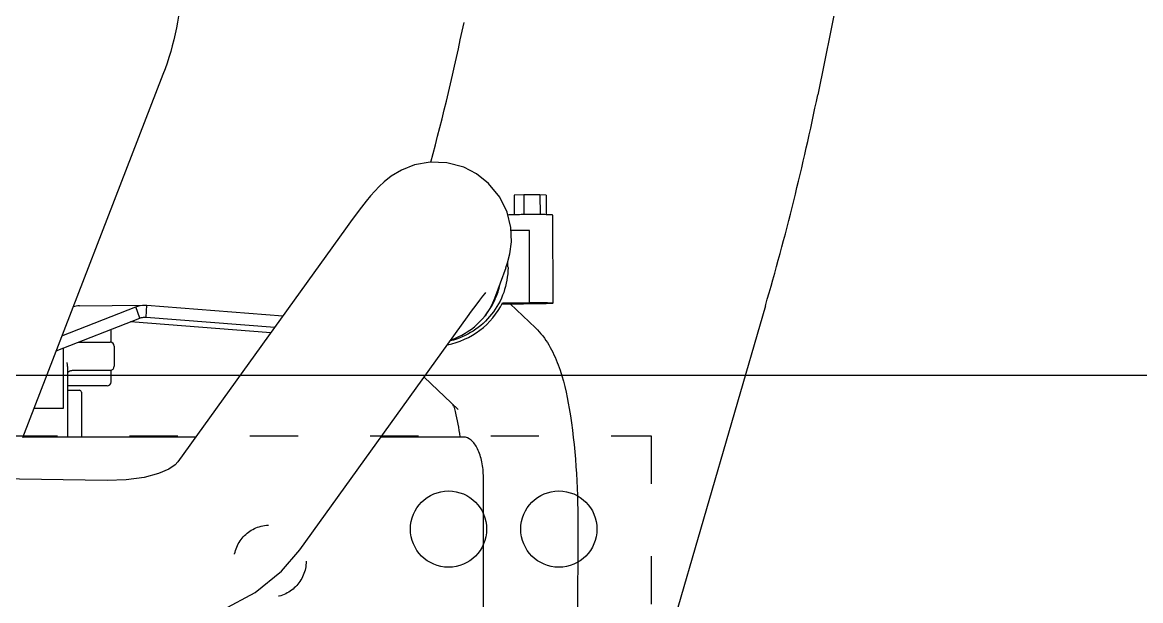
# Model space of a CAD drawing. Header units: metres. Extents: x 27859 to 32645, y 1492 to 8791.
# Drawn here: x 30341.1 to 30619.8, y 5946.3 to 6090.4 of the extents above; entities that cross this region are included whole.
import ezdxf

# ---------------------------------------------------------------- set-up
doc = ezdxf.new("R2010")
doc.units = ezdxf.units.M
doc.linetypes.add('ACAD_ISO03W100', pattern=[30, 12, -18])
doc.linetypes.add('CENTER', pattern=[2, 1.25, -0.25, 0.25, -0.25])
doc.layers.add('E-EQPT', color=190, linetype='Continuous')
doc.layers.add('E-HAT', color=253, linetype='CENTER', lineweight=15)

# ---------------------------------------------------------------- blocks, each defined once
blk = doc.blocks.new('EDG')
at = {"color": 0, "linetype": 'Continuous'}
for p, q in [((390.78, 1542.11, 1), (390.93, 1697.2, 1)), ((344, 1487.62, 1), (389.01, 1642.39, 1)), ((414.3, 1563.32, 1), (414.3, 1530.32, 1)), ((479.22, 1563.37, 1), (471.22, 1559.06, 1)), ((471.22, 1559.06, 1), (464.65, 1553.76, 1)), ((464.65, 1553.76, 1), (460.1, 1548.46, 1)), ((460.09, 1548.45, 1), (418.25, 1490.34, 1)), ((460.1, 1548.46, 1), (460.09, 1548.45, 1)), ((498.85, 1530.39, 1), (503.35, 1531.01, 1)), ((503.35, 1531.01, 1), (508.09, 1531.16, 1)), ((508.09, 1531.16, 1), (679.55, 1528.38, 1)), ((491.15, 1527.2, 1), (492.72, 1528.28, 1)), ((492.72, 1528.28, 1), (495.3, 1529.42, 1)), ((495.3, 1529.42, 1), (498.85, 1530.39, 1)), ((448.69, 1468.43, 1), (490.51, 1526.53, 1)), ((490.51, 1526.53, 1), (491.15, 1527.2, 1)), ((490.51, 1526.53, 1), (490.51, 1526.53, 1)), ((419.3, 1520.32, 1), (439.84, 1520.32, 1)), ((420.15, 1520.22, 1), (420.13, 1520.35, 1)), ((486.05, 1520.32, 1), (529.15, 1520.32, 1)), ((494.18, 1429.97, 1), (529.23, 1520.55, 1)), ((514.52, 1509.17, 1), (514.52, 1520.32, 1)), ((517.89, 1520.32, 1), (517.89, 1503.15, 1)), ((429.09, 1505.39, 1), (420.58, 1513.44, 1)), ((526.35, 1513.1, 1), (518.99, 1513.1, 1)), ((518.99, 1513.1, 1), (518.99, 1498.12, 1)), ((517.89, 1508.67, 1), (515.02, 1508.67, 1)), ((507.12, 1506.57, 1), (507.12, 1503.65, 1)), ((508.12, 1507.57, 1), (517.89, 1507.57, 1)), ((506.32, 1497.67, 1), (506.32, 1502.67, 1)), ((516.74, 1503.67, 1), (507.32, 1503.67, 1)), ((516.92, 1503.69, 1), (516.74, 1503.67, 1)), ((517.18, 1503.74, 1), (516.92, 1503.69, 1)), ((517.41, 1503.84, 1), (517.18, 1503.74, 1)), ((517.62, 1503.96, 1), (517.41, 1503.84, 1)), ((517.78, 1504.11, 1), (517.62, 1503.96, 1)), ((517.89, 1504.23, 1), (517.78, 1504.11, 1)), ((517.89, 1503.15, 1), (517.89, 1503.13, 1)), ((517.89, 1503.13, 1), (517.9, 1503.07, 1)), ((517.9, 1503.07, 1), (517.9, 1503.01, 1)), ((517.9, 1503.01, 1), (517.91, 1502.96, 1)), ((517.91, 1502.96, 1), (517.91, 1502.92, 1)), ((517.91, 1502.92, 1), (517.92, 1502.88, 1)), ((517.92, 1502.88, 1), (517.93, 1502.84, 1)), ((517.93, 1502.84, 1), (517.94, 1502.76, 1)), ((517.94, 1502.76, 1), (517.96, 1502.67, 1)), ((517.96, 1502.67, 1), (517.97, 1502.54, 1)), ((517.97, 1502.54, 1), (517.99, 1502.37, 1)), ((517.99, 1502.37, 1), (518, 1502.19, 1)), ((518, 1502.19, 1), (518.02, 1501.97, 1)), ((518.02, 1501.97, 1), (518.02, 1501.8, 1)), ((518.02, 1501.8, 1), (518.03, 1501.75, 1)), ((518.03, 1501.75, 1), (518.03, 1501.75, 1)), ((518.9, 1502.17, 1), (518.99, 1502.17, 1)), ((520.83, 1498.83, 1), (499.91, 1490.66, 1)), ((467.31, 1494.31, 1), (502.28, 1491.58, 1)), ((519.38, 1495.09, 1), (500.94, 1487.88, 1)), ((507.12, 1496.7, 1), (507.12, 1493.57, 1)), ((515.31, 1496.67, 1), (507.32, 1496.67, 1)), ((407.65, 1487.13, 1), (401.34, 1493.1, 1)), ((498.4, 1490.44, 1), (466.33, 1492.94, 1)), ((417.23, 1488.93, 1), (416.11, 1487.41, 1)), ((418.25, 1490.34, 1), (417.23, 1488.93, 1)), ((498.19, 1487.45, 1), (464.28, 1490.09, 1)), ((498.4, 1490.44, 1), (498.19, 1487.45, 1)), ((498.7, 1490.43, 1), (498.4, 1490.44, 1)), ((499.91, 1490.66, 1), (500.94, 1487.88, 1)), ((397.02, 1487, 1), (396.98, 1486.98, 1)), ((397.04, 1464.99, 1), (396.98, 1486.98, 1)), ((402.85, 1486.87, 1), (402.79, 1486.86, 1)), ((402.79, 1486.87, 1), (402.85, 1486.87, 1)), ((409.5, 1486.86, 1), (402.79, 1486.86, 1)), ((402.79, 1486.86, 1), (402.84, 1468.87, 1)), ((404.35, 1487.13, 1), (404.28, 1487.12, 1)), ((409.66, 1487.13, 1), (404.35, 1487.13, 1)), ((415.17, 1486.17, 1), (414.43, 1485.22, 1)), ((416.11, 1487.41, 1), (415.17, 1486.17, 1)), ((498.74, 1487.43, 1), (498.19, 1487.45, 1)), ((514.97, 1487.61, 1), (498.74, 1487.43, 1)), ((411.44, 1485.67, 1), (408.66, 1478.06, 1)), ((410.86, 1484.09, 1), (410.74, 1484.21, 1)), ((413.9, 1484.57, 1), (413.68, 1484.31, 1)), ((414.43, 1485.22, 1), (413.9, 1484.57, 1)), ((408.17, 1478.09, 1), (408.17, 1478.12, 1)), ((408.67, 1478.08, 1), (408.26, 1476.89, 1)), ((407.69, 1474.66, 1), (407.31, 1471.66, 1)), ((408.26, 1476.89, 1), (407.69, 1474.66, 1)), ((407.31, 1471.66, 1), (407.47, 1468.08, 1)), ((402.84, 1468.87, 1), (407.43, 1468.87, 1)), ((407.47, 1468.08, 1), (408.4, 1464.27, 1)), ((445.99, 1464.76, 1), (447.43, 1466.7, 1)), ((447.43, 1466.7, 1), (448.69, 1468.43, 1)), ((398.65, 1460.01, 1), (398.63, 1464.91, 1)), ((400.2, 1459.93, 1), (400.18, 1464.88, 1)), ((404.21, 1459.93, 1), (404.19, 1464.89, 1)), ((406.66, 1460.01, 1), (406.65, 1464.93, 1)), ((408.4, 1464.27, 1), (410.24, 1460.52, 1)), ((444.7, 1463.05, 1), (445.99, 1464.76, 1)), ((442.44, 1460.24, 1), (443.52, 1461.56, 1)), ((443.52, 1461.56, 1), (444.7, 1463.05, 1)), ((398.65, 1460.01, 1), (400.2, 1459.93, 1)), ((400.2, 1459.93, 1), (404.21, 1459.93, 1)), ((404.21, 1459.93, 1), (406.66, 1460.01, 1)), ((410.24, 1460.52, 1), (413.03, 1457.09, 1)), ((440.32, 1457.91, 1), (441.4, 1459.05, 1)), ((441.4, 1459.05, 1), (442.44, 1460.24, 1)), ((413.03, 1457.09, 1), (416.03, 1454.71, 1)), ((434.75, 1453.81, 1), (437.26, 1455.31, 1)), ((437.26, 1455.31, 1), (439.02, 1456.69, 1)), ((439.02, 1456.69, 1), (440.32, 1457.91, 1)), ((416.03, 1454.71, 1), (419.19, 1453.1, 1)), ((419.19, 1453.1, 1), (423.4, 1451.96, 1)), ((427.59, 1451.81, 1), (431.46, 1452.51, 1)), ((431.46, 1452.51, 1), (434.75, 1453.81, 1)), ((423.4, 1451.96, 1), (427.59, 1451.81, 1)), ((319.1, 1377.08, 1), (330.97, 1435.03, 1))]:
    blk.add_line(p, q, dxfattribs=at)
at = {"color": 0}
blk.add_line((130, 1505, 1), (1499.99, 1505, 1), dxfattribs=at)
at = {"color": 0, "linetype": 'ACAD_ISO03W100', "elevation": 1}
blk.add_lwpolyline([(372.49, 1760), (562.49, 1760), (562.49, 1520), (372.49, 1520)], close=True, dxfattribs=at)
at = {"color": 0, "linetype": 'ACAD_ISO03W100'}
blk.add_circle((467.49, 1551.25, 1), 9, dxfattribs=at)
at = {"color": 0}
for centre in [(395.49, 1543.25, 1), (422.99, 1543.25, 1)]:
    blk.add_circle(centre, 9.5, dxfattribs=at)
at = {"color": 0, "linetype": 'Continuous'}
for centre, radius, start, end in [((437.16, 1517.45, 1), 16.18, 197.4036, 199.1943), ((515.02, 1509.17, 1), 0.5, 180, 270), ((508.12, 1506.57, 1), 1, 90, 180), ((507.32, 1502.67, 1), 1, 90, 180), ((507.32, 1497.67, 1), 1, 180, 270), ((428.58, 1478.33, 1), 18.82, 109.3461, 155.8493), ((508.12, 1493.57, 1), 1, 180, 185.7103), ((428.53, 1479.42, 1), 18.19, 144.1204, 159.8803), ((984.67, 1300.88, 1), 667.33, 163.75048, 168.40288), ((428.72, 1478.23, 1), 18.99, 155.7723, 156.7336), ((514.9, 1493.57, 1), 5.96, 270.6811, 286.441), ((428.82, 1478.2, 1), 19.1, 156.7477, 167.3142), ((427.3, 1477.92, 1), 19.13, 179.4812, 180.1687), ((427.33, 1477.92, 1), 19.15, 180.1698, 183.2606), ((401.03, 1586.36, 1), 121.48, 268.8618, 269.5965), ((401.96, 1696.31, 1), 231.44, 269.5574, 270.553), ((979.48, 1302.03, 1), 572.01, 164.8192, 168.4077)]:
    blk.add_arc(centre, radius, start, end, dxfattribs=at)
for points, knots in [([(401.34, 1493.1, 1), (398.71, 1495.59, 1), (395.08, 1502.35, 1), (391.5, 1518.98, 1), (390.77, 1532.46, 1), (390.78, 1542.11, 1)], [0, 0, 0, 0, 0.212712, 0.4328, 1, 1, 1, 1]), ([(414.3, 1530.32, 1), (414.3, 1529.04, 1), (414.53, 1526.62, 1), (415.4, 1523.8, 1), (416.45, 1522.03, 1), (417.51, 1520.84, 1), (418.61, 1520.32, 1), (419.3, 1520.32, 1)], [0, 0, 0, 0, 0.319222, 0.603149, 0.724029, 0.829065, 1, 1, 1, 1]), ([(421.72, 1512.62, 1), (421.58, 1513.06, 1), (420.89, 1515.56, 1), (420.45, 1518.12, 1), (420.15, 1520.22, 1)], [0, 0, 0, 0, 0.181369, 1, 1, 1, 1]), ([(423.26, 1497.3, 1), (420.36, 1496.74, 1), (414.74, 1494.25, 1), (410.83, 1489.51, 1), (409.5, 1486.86, 1)], [0, 0, 0, 0, 0.499219, 1, 1, 1, 1]), ([(408.17, 1478.12, 1), (408.19, 1480.2, 1), (408.92, 1484.37, 1), (411.98, 1489.92, 1), (416.65, 1494.18, 1), (420.53, 1495.84, 1), (422.54, 1496.33, 1)], [0, 0, 0, 0, 0.250933, 0.50126, 0.750884, 1, 1, 1, 1]), ([(396.98, 1486.98, 1), (396.98, 1486.97, 1), (397.03, 1486.97, 1), (397.1, 1486.95, 1), (397.25, 1486.94, 1), (397.44, 1486.93, 1), (397.69, 1486.92, 1), (398.11, 1486.91, 1), (398.75, 1486.89, 1), (399.62, 1486.88, 1), (400.61, 1486.87, 1), (401.68, 1486.87, 1), (402.42, 1486.87, 1), (402.79, 1486.87, 1)], [0, 0, 0, 0, 0.005353, 0.020079, 0.04426, 0.077689, 0.120043, 0.170899, 0.295999, 0.447962, 0.620679, 0.807181, 1, 1, 1, 1]), ([(397.02, 1487, 1), (397.12, 1487.02, 1), (397.4, 1487.03, 1), (397.93, 1487.06, 1), (398.68, 1487.08, 1), (400.02, 1487.11, 1), (401.91, 1487.13, 1), (403.48, 1487.13, 1), (404.28, 1487.12, 1)], [0, 0, 0, 0, 0.040109, 0.114682, 0.220224, 0.35172, 0.666591, 1, 1, 1, 1]), ([(397.04, 1464.99, 1), (397.04, 1464.98, 1), (397.09, 1464.97, 1), (397.16, 1464.96, 1), (397.29, 1464.95, 1), (397.47, 1464.94, 1), (397.69, 1464.93, 1), (398.08, 1464.92, 1), (398.39, 1464.91, 1), (398.62, 1464.9, 1)], [0, 0, 0, 0, 0.018141, 0.06772, 0.149107, 0.261715, 0.404521, 0.576273, 1, 1, 1, 1]), ([(404.19, 1464.89, 1), (404.42, 1464.89, 1), (405.25, 1464.9, 1), (406.07, 1464.91, 1), (406.67, 1464.93, 1)], [0, 0, 0, 0, 0.277323, 1, 1, 1, 1]), ([(406.67, 1464.93, 1), (407.01, 1464.94, 1), (407.51, 1464.96, 1), (408.03, 1464.97, 1), (408.19, 1465, 1)], [0, 0, 0, 0, 0.666441, 1, 1, 1, 1]), ([(502.11, 1320.4, 1), (498.88, 1330.27, 1), (493.58, 1349.89, 1), (488.99, 1378.73, 1), (488.21, 1405.57, 1), (491.27, 1422.47, 1), (494.18, 1429.97, 1)], [0, 0, 0, 0, 0.279388, 0.545662, 0.783728, 1, 1, 1, 1])]:
    blk.add_open_spline(points, degree=3, knots=knots, dxfattribs=at)
for points in [[(499.91, 1490.66, 1), (499.53, 1490.51, 1), (499.11, 1490.43, 1), (498.7, 1490.43, 1)], [(500.94, 1487.88, 1), (500.25, 1487.59, 1), (499.49, 1487.44, 1), (498.74, 1487.43, 1)]]:
    blk.add_open_spline(points, degree=3, dxfattribs=at)

msp = doc.modelspace()

# ---------------------------------------------------------------- hatches: boundary and pattern name
at = {"layer": 'E-HAT', "linetype": 'Continuous'}
h = msp.add_hatch(dxfattribs=at)
h.set_pattern_fill('AR-CONC', color=8, scale=40, angle=90)
h.set_pattern_definition([(140, (30868.3, 2757.35), (25.101, 286.904), [30, -330]), (85, (30868.3, 2757.35), (-300.877, -55.5), [24, -264]), (190.4514, (30870.4, 2781.26), (-275.776, 231.404), [25.496, -280.457]), (136.184, (30788.3, 2757.35), (66.208, 426.897), [45, -495]), (186.636, (30793.8, 2792.93), (-389.647, 373.865), [38.244, -420.686]), (81.184, (30788.3, 2757.35), (-389.647, 373.865), [36, -396]), (111, (30808.3, 2797.35), (161.0476, 238.763), [30, -330]), (56, (30808.3, 2797.35), (-290.06, 97.326), [24, -264]), (161.4514, (30821.72, 2817.25), (-129.012, 336.089), [25.496, -280.457]), (127.5, (30868.3, 2757.35), (-133.1575, 4.864), [0, -260.8, 0, -268, 0, -265]), (97.5, (30868.3, 2757.35), (-157.7647, 105.2278), [0, -152.8, 0, -254.8, 0, -101]), (57.5, (30868.3, 2668.15), (9.022, 213.529), [0, -100, 0, -312, 0, -414]), (47.5, (30868.3, 2628.15), (-40.042, 233.2745), [0, -130, 0, -207.2, 0, -294])])
h.paths.add_polyline_path([(32053.3, 1585.35), (28053.3, 1585.35), (28053.3, 2085.35), (28638.3, 2085.35), (28638.3, 8185.35), (28053.3, 8185.35), (28053.3, 8685.35), (32053.3, 8685.35), (32053.3, 8185.35), (31468.3, 8185.35), (31468.3, 2085.35), (32053.3, 2085.35)])

# ---------------------------------------------------------------- next in the draw order: wipeouts: each hides what was drawn before it
msp.add_wipeout([(30870.3, 2757.35), (29240.32, 2757.35), (29240.32, 7507.34), (30870.3, 7507.34)]).translate(0, 0, -732205.32).dxf.layer = 'E-EQPT'

# ---------------------------------------------------------------- next in the draw order: block references
at = {"layer": 'E-EQPT', "rotation": 180}
msp.add_blockref('EDG', (30870.3, 7507.34, -732206.32), dxfattribs=at)

doc.saveas('drawing.dxf')
